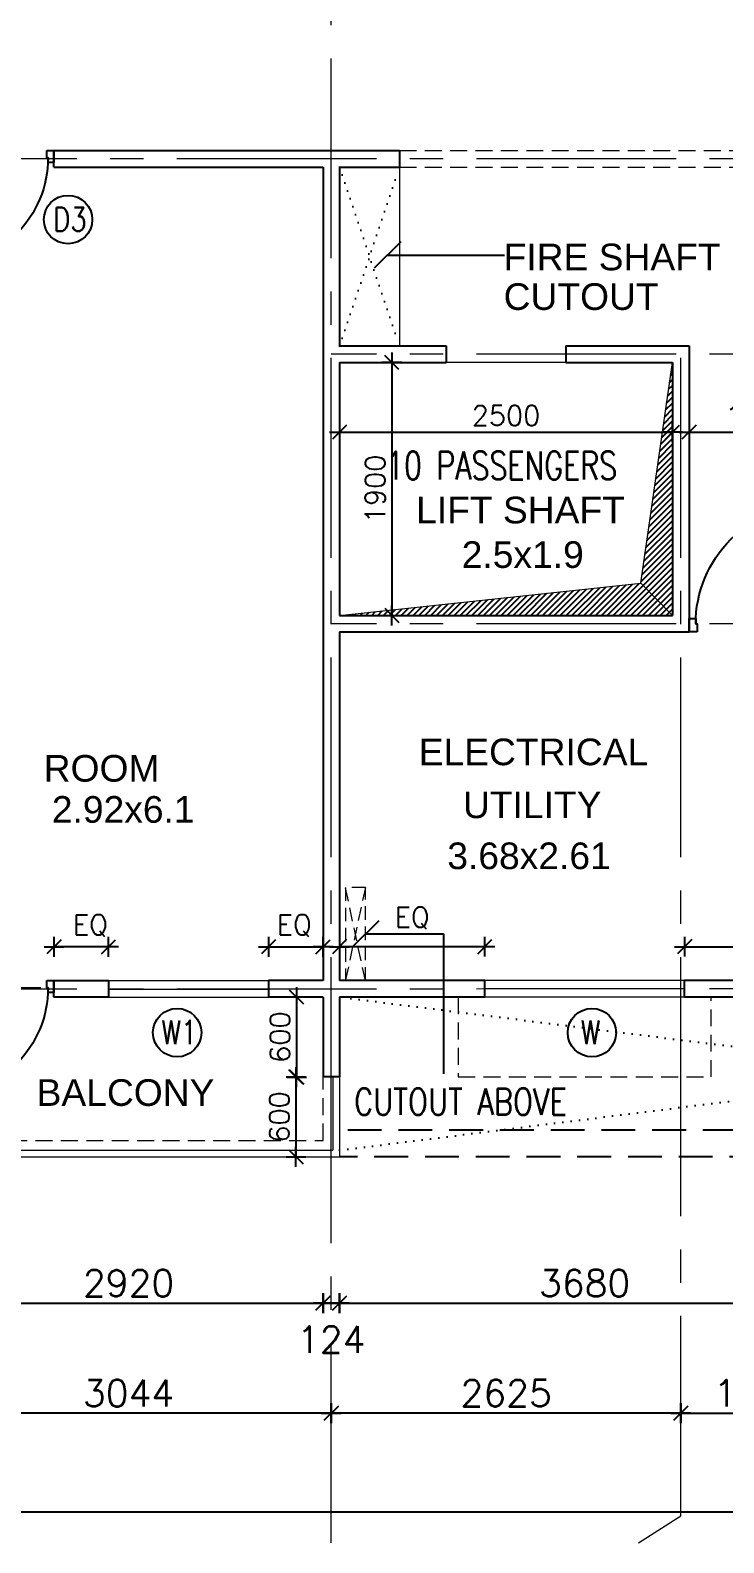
# Model space of a CAD drawing. Header units: inches. Extents: x -234845 to -176446, y -524542 to -442800.
# Drawn here: x -195010 to -189803, y -514338 to -502978 of the extents above; entities that cross this region are included whole.
import ezdxf

# ---------------------------------------------------------------- set-up
doc = ezdxf.new("R2010")
doc.units = ezdxf.units.IN
doc.header["$MEASUREMENT"] = 0
doc.header["$PDMODE"] = 34
doc.header["$PDSIZE"] = -10
for name, pattern in [('CENTER2', [1.125, 0.75, -0.125, 0.125, -0.125]), ('DASHED', [19.05, 12.7, -6.35]), ('DOT2', [0.125, 0, -0.125])]:
    doc.linetypes.add(name, pattern=pattern)
for name, color, linetype in [('ADOOR', 14, 'Continuous'), ('arrow', 23, 'Continuous'), ('COLUMN', 6, 'Continuous'), ('Dim dotted', 30, 'Continuous'), ('Dimension', 10, 'Continuous'), ('DOOR', 34, 'Continuous'), ('fur', 34, 'Continuous'), ('GFRG PANELS', 4, 'Continuous'), ('rail', 11, 'Continuous'), ('win tag', 144, 'Continuous')]:
    doc.layers.add(name, color=color, linetype=linetype)
for name, color, linetype, lineweight in [('DIM', 20, 'Continuous', 25), ('Grid', 254, 'Continuous', 15), ('TEXT', 32, 'Continuous', 18), ('win', 14, 'Continuous', 13)]:
    doc.layers.add(name, color=color, linetype=linetype, lineweight=lineweight)
doc.styles.add('RMTXT', font='romans.shx')
doc.styles.add('ROMANS', font='romans.shx', dxfattribs={"width": 0.8})
doc.styles.get("Standard").update_dxf_attribs({"font": 'arial.ttf'})
doc.styles.add('style1', font='romans.shx', dxfattribs={"width": 0.8})
doc.dimstyles.new('ELEV-DIM', dxfattribs={"dimtxt": 150, "dimasz": 1, "dimexe": 100, "dimexo": 150, "dimgap": 50, "dimtad": 1, "dimdec": 0, "dimzin": 0, "dimdsep": 46, "dimtxsty": 'RMTXT', "dimblk": 'ARH4', "dimcen": 0.09375, "dimdle": 100, "dimse1": 1, "dimse2": 1, "dimclrd": 256, "dimclre": 256, "dimclrt": 151, "dimadec": 0, "dimazin": 0, "dimtfac": 50, "dimtdec": 0, "dimtofl": 0, "dimtmove": 2, "dimatfit": 3, "dimldrblk": 'OBLIQUE', "dimfxl": 1, "dimtolj": 1, "dimtzin": 0, "dimlwd": -1, "dimlwe": -1, "dimarcsym": 0})

# ---------------------------------------------------------------- blocks, each defined once
blk = doc.blocks.new('D1000')
at = {"layer": 'DOOR'}
for points in [[(0, 940), (0, 1000), (100, 1000), (100, 950), (60, 950), (60, 940)], [(0, 60), (0, 0), (100, 0), (100, 50), (60, 50), (60, 60)]]:
    blk.add_lwpolyline(points, close=True, dxfattribs=at)
blk.add_lwpolyline([(60, 950, -0.414214), (960, 50), (60, 50), (60, 85), (959, 85)], format="xyb", dxfattribs=at)
blk = doc.blocks.new('ARH4')
for p, q in [((0, -75), (0, 75)), ((-53.033, -53.033), (53.033, 53.033)), ((75, 0), (-75, 0))]:
    blk.add_line(p, q)
blk = doc.blocks.new('*D385')
at = {"layer": 'DEFPOINTS', "color": 0, "transparency": 16777216}
for p in [(-183410, -511490), (-223252, -514024), (-223252, -514108)]:
    blk.add_point(p, dxfattribs=at)
at = {"layer": 'Dimension', "transparency": 16777216}
blk.add_line((-183411, -514108), (-223251, -514108), dxfattribs=at)
at = {"layer": 'Dimension', "transparency": 16777216, "rotation": 180}
blk.add_blockref('ARH4', (-223252, -514108), dxfattribs=at)
at = {"layer": 'Dimension', "transparency": 16777216}
blk.add_blockref('ARH4', (-183410, -514108), dxfattribs=at)
at = {"layer": 'Dimension', "color": 151, "lineweight": 0, "transparency": 16777216, "insert": (-204051, -513958), "char_height": 200, "attachment_point": 5, "style": 'RMTXT'}
blk.add_mtext('\\A1;39842', dxfattribs=at)
blk = doc.blocks.new('_Oblique')
at = {"color": 0, "linetype": 'ByBlock', "lineweight": -2}
blk.add_line((-0.5, -0.5), (0.5, 0.5), dxfattribs=at)
blk = doc.blocks.new('*D390')
at = {"layer": 'DEFPOINTS', "color": 0, "transparency": 16777216}
for p in [(-192750, -510622), (-195794, -511635), (-195794, -513365)]:
    blk.add_point(p, dxfattribs=at)
at = {"layer": 'Dimension', "transparency": 16777216}
blk.add_line((-192751, -513365), (-195793, -513365), dxfattribs=at)
at = {"layer": 'Dimension', "transparency": 16777216, "rotation": 180}
blk.add_blockref('ARH4', (-195794, -513365), dxfattribs=at)
at = {"layer": 'Dimension', "transparency": 16777216}
blk.add_blockref('ARH4', (-192750, -513365), dxfattribs=at)
at = {"layer": 'Dimension', "color": 151, "lineweight": 0, "transparency": 16777216, "insert": (-194272, -513215), "char_height": 200, "attachment_point": 5, "style": 'RMTXT'}
blk.add_mtext('\\A1;3044', dxfattribs=at)
blk = doc.blocks.new('*D426')
at = {"layer": 'DEFPOINTS', "color": 0, "transparency": 16777216}
for p in [(-190125, -511786), (-192750, -513365), (-192750, -514156)]:
    blk.add_point(p, dxfattribs=at)
at = {"layer": 'Dimension', "transparency": 16777216}
blk.add_line((-190126, -513365), (-192749, -513365), dxfattribs=at)
at = {"layer": 'Dimension', "transparency": 16777216, "rotation": 180}
blk.add_blockref('ARH4', (-192750, -513365), dxfattribs=at)
at = {"layer": 'Dimension', "transparency": 16777216}
blk.add_blockref('ARH4', (-190125, -513365), dxfattribs=at)
at = {"layer": 'Dimension', "color": 151, "lineweight": 0, "transparency": 16777216, "insert": (-191437, -513215), "char_height": 200, "attachment_point": 5, "style": 'RMTXT'}
blk.add_mtext('\\A1;2625', dxfattribs=at)
blk = doc.blocks.new('A$C52683649')
at = {"layer": 'win'}
for p, q in [((0, 124), (1500, 124)), ((0, 62), (1500, 62)), ((0, 0), (1500, 0))]:
    blk.add_line(p, q, dxfattribs=at)
blk = doc.blocks.new('*D431')
at = {"layer": 'DEFPOINTS', "color": 0, "transparency": 16777216}
for p in [(-190125, -512096), (-188945, -512096, 2), (-188945, -513365)]:
    blk.add_point(p, dxfattribs=at)
at = {"layer": 'Dimension', "transparency": 16777216}
blk.add_line((-190124, -513365), (-188946, -513365), dxfattribs=at)
at = {"layer": 'Dimension', "transparency": 16777216, "rotation": 180}
blk.add_blockref('ARH4', (-190125, -513365), dxfattribs=at)
at = {"layer": 'Dimension', "transparency": 16777216}
blk.add_blockref('ARH4', (-188945, -513365), dxfattribs=at)
at = {"layer": 'Dimension', "color": 151, "lineweight": 0, "transparency": 16777216, "insert": (-189535, -513215), "char_height": 200, "attachment_point": 5, "style": 'RMTXT'}
blk.add_mtext('\\A1;1180', dxfattribs=at)
blk = doc.blocks.new('*D472')
at = {"layer": 'DEFPOINTS', "color": 0, "transparency": 16777216}
for p in [(-195732, -510240), (-192812, -510240), (-192812, -512539)]:
    blk.add_point(p, dxfattribs=at)
at = {"layer": 'Dimension', "transparency": 16777216}
blk.add_line((-195731, -512539), (-192813, -512539), dxfattribs=at)
at = {"layer": 'Dimension', "transparency": 16777216, "rotation": 180}
blk.add_blockref('ARH4', (-195732, -512539), dxfattribs=at)
at = {"layer": 'Dimension', "transparency": 16777216}
blk.add_blockref('ARH4', (-192812, -512539), dxfattribs=at)
at = {"layer": 'Dimension', "color": 151, "lineweight": 0, "transparency": 16777216, "insert": (-194272, -512389), "char_height": 200, "attachment_point": 5, "style": 'RMTXT'}
blk.add_mtext('\\A1;2920', dxfattribs=at)
blk = doc.blocks.new('*D473')
at = {"layer": 'DEFPOINTS', "color": 0, "transparency": 16777216}
for p in [(-192812, -510228), (-192688, -510240), (-192688, -512539)]:
    blk.add_point(p, dxfattribs=at)
at = {"layer": 'Dimension', "transparency": 16777216}
blk.add_line((-192811, -512539), (-192689, -512539), dxfattribs=at)
at = {"layer": 'Dimension', "transparency": 16777216, "rotation": 180}
blk.add_blockref('ARH4', (-192812, -512539), dxfattribs=at)
at = {"layer": 'Dimension', "transparency": 16777216}
blk.add_blockref('ARH4', (-192688, -512539), dxfattribs=at)
at = {"layer": 'Dimension', "color": 151, "lineweight": 0, "transparency": 16777216, "insert": (-192750, -512812), "char_height": 200, "attachment_point": 5, "style": 'RMTXT'}
blk.add_mtext('\\A1;124', dxfattribs=at)
blk = doc.blocks.new('*D474')
at = {"layer": 'DEFPOINTS', "color": 0, "transparency": 16777216}
for p in [(-189008, -510116, 2), (-192688, -510240), (-189008, -512539)]:
    blk.add_point(p, dxfattribs=at)
at = {"layer": 'Dimension', "transparency": 16777216}
blk.add_line((-192687, -512539), (-189009, -512539), dxfattribs=at)
at = {"layer": 'Dimension', "transparency": 16777216, "rotation": 180}
blk.add_blockref('ARH4', (-192688, -512539), dxfattribs=at)
at = {"layer": 'Dimension', "transparency": 16777216}
blk.add_blockref('ARH4', (-189008, -512539), dxfattribs=at)
at = {"layer": 'Dimension', "color": 151, "lineweight": 0, "transparency": 16777216, "insert": (-190848, -512389), "char_height": 200, "attachment_point": 5, "style": 'RMTXT'}
blk.add_mtext('\\A1;3680', dxfattribs=at)
blk = doc.blocks.new('*D832')
at = {"layer": 'DEFPOINTS', "color": 0, "transparency": 16777216}
for p in [(-192688, -505806), (-190188, -505806), (-190188, -505997)]:
    blk.add_point(p, dxfattribs=at)
at = {"layer": 'Dim dotted', "transparency": 16777216}
blk.add_line((-192687, -505997), (-190189, -505997), dxfattribs=at)
at = {"layer": 'Dim dotted', "transparency": 16777216, "rotation": 180}
blk.add_blockref('ARH4', (-192688, -505997), dxfattribs=at)
at = {"layer": 'Dim dotted', "transparency": 16777216}
blk.add_blockref('ARH4', (-190188, -505997), dxfattribs=at)
at = {"layer": 'Dim dotted', "color": 151, "transparency": 16777216, "insert": (-191438, -505872), "char_height": 150, "attachment_point": 5, "style": 'RMTXT'}
blk.add_mtext('\\A1;2500', dxfattribs=at)
blk = doc.blocks.new('*D833')
at = {"layer": 'DEFPOINTS', "color": 0, "transparency": 16777216}
for p in [(-190064, -505682), (-189007, -505682, -1), (-189007, -505997)]:
    blk.add_point(p, dxfattribs=at)
at = {"layer": 'Dim dotted', "transparency": 16777216}
blk.add_line((-190063, -505997), (-189008, -505997), dxfattribs=at)
at = {"layer": 'Dim dotted', "transparency": 16777216, "rotation": 180}
blk.add_blockref('ARH4', (-190064, -505997), dxfattribs=at)
at = {"layer": 'Dim dotted', "transparency": 16777216}
blk.add_blockref('ARH4', (-189007, -505997), dxfattribs=at)
at = {"layer": 'Dim dotted', "color": 151, "transparency": 16777216, "insert": (-189535, -505872), "char_height": 150, "attachment_point": 5, "style": 'RMTXT'}
blk.add_mtext('\\A1;1057', dxfattribs=at)
blk = doc.blocks.new('*D834')
at = {"layer": 'DEFPOINTS', "color": 0, "transparency": 16777216}
for p in [(-192288, -505473), (-192295, -507373), (-192288, -507373)]:
    blk.add_point(p, dxfattribs=at)
at = {"layer": 'Dim dotted', "transparency": 16777216}
blk.add_line((-192295, -505474), (-192295, -507372), dxfattribs=at)
for p, rotation in [((-192295, -505473), 90), ((-192295, -507373), 270)]:
    blk.add_blockref('ARH4', p, dxfattribs=dict(at, rotation=rotation))
at = {"layer": 'Dim dotted', "color": 151, "transparency": 16777216, "insert": (-192420, -506423), "char_height": 150, "attachment_point": 5, "rotation": 90, "style": 'RMTXT'}
blk.add_mtext('\\A1;1900', dxfattribs=at)
blk = doc.blocks.new('*D844')
at = {"layer": 'DEFPOINTS', "color": 0, "transparency": 16777216}
for p in [(-189007, -509861), (-190097, -510116, 1), (-189007, -510116, 2)]:
    blk.add_point(p, dxfattribs=at)
at = {"layer": 'Dim dotted', "transparency": 16777216}
blk.add_line((-190096, -509861), (-189008, -509861), dxfattribs=at)
at = {"layer": 'Dim dotted', "transparency": 16777216, "rotation": 180}
blk.add_blockref('ARH4', (-190097, -509861), dxfattribs=at)
at = {"layer": 'Dim dotted', "transparency": 16777216}
blk.add_blockref('ARH4', (-189007, -509861), dxfattribs=at)
at = {"layer": 'Dim dotted', "color": 151, "transparency": 16777216, "insert": (-189552, -509729), "char_height": 150, "attachment_point": 5, "style": 'RMTXT'}
blk.add_mtext('\\A1;EQ', dxfattribs=at)
blk = doc.blocks.new('*D845')
at = {"layer": 'DEFPOINTS', "color": 0, "transparency": 16777216}
for p in [(-192688, -509861), (-192688, -510116), (-191597, -510116, 1)]:
    blk.add_point(p, dxfattribs=at)
at = {"layer": 'Dim dotted', "transparency": 16777216}
blk.add_line((-191598, -509861), (-192687, -509861), dxfattribs=at)
at = {"layer": 'Dim dotted', "transparency": 16777216, "rotation": 180}
blk.add_blockref('ARH4', (-192688, -509861), dxfattribs=at)
at = {"layer": 'Dim dotted', "transparency": 16777216}
blk.add_blockref('ARH4', (-191597, -509861), dxfattribs=at)
at = {"layer": 'Dim dotted', "color": 151, "transparency": 16777216, "insert": (-192143, -509646), "char_height": 150, "attachment_point": 5, "style": 'RMTXT'}
blk.add_mtext('\\A1;EQ', dxfattribs=at)
blk = doc.blocks.new('*D849')
at = {"layer": 'DEFPOINTS', "color": 0, "transparency": 16777216}
for p in [(-192812, -510240), (-193010, -510840), (-192812, -510840)]:
    blk.add_point(p, dxfattribs=at)
at = {"layer": 'Dim dotted', "transparency": 16777216}
blk.add_line((-193010, -510241), (-193010, -510839), dxfattribs=at)
for p, rotation in [((-193010, -510240), 90), ((-193010, -510840), 270)]:
    blk.add_blockref('ARH4', p, dxfattribs=dict(at, rotation=rotation))
at = {"layer": 'Dim dotted', "color": 151, "transparency": 16777216, "insert": (-193135, -510540), "char_height": 150, "attachment_point": 5, "rotation": 90, "style": 'RMTXT'}
blk.add_mtext('\\A1;600', dxfattribs=at)
blk = doc.blocks.new('*D850')
at = {"layer": 'DEFPOINTS', "color": 0, "transparency": 16777216}
for p in [(-192812, -510840), (-193015, -511440), (-192817, -511440)]:
    blk.add_point(p, dxfattribs=at)
at = {"layer": 'Dim dotted', "transparency": 16777216}
blk.add_line((-193015, -510841), (-193015, -511439), dxfattribs=at)
for p, rotation in [((-193015, -510840), 90), ((-193015, -511440), 270)]:
    blk.add_blockref('ARH4', p, dxfattribs=dict(at, rotation=rotation))
at = {"layer": 'Dim dotted', "color": 151, "transparency": 16777216, "insert": (-193140, -511140), "char_height": 150, "attachment_point": 5, "rotation": 90, "style": 'RMTXT'}
blk.add_mtext('\\A1;600', dxfattribs=at)
blk = doc.blocks.new('W')
at = {"layer": 'win'}
for p, q in [((600, 124), (-600, 124)), ((600, 59), (-600, 59)), ((600, 0), (-600, 0))]:
    blk.add_line(p, q, dxfattribs=at)
blk = doc.blocks.new('*D565')
at = {"layer": 'DEFPOINTS', "color": 0, "transparency": 16777216}
for p in [(-192812, -509862), (-193222, -510117), (-192812, -510117)]:
    blk.add_point(p, dxfattribs=at)
at = {"layer": 'Dim dotted', "transparency": 16777216}
blk.add_line((-193221, -509862), (-192813, -509862), dxfattribs=at)
at = {"layer": 'Dim dotted', "transparency": 16777216, "rotation": 180}
blk.add_blockref('ARH4', (-193222, -509862), dxfattribs=at)
at = {"layer": 'Dim dotted', "transparency": 16777216}
blk.add_blockref('ARH4', (-192812, -509862), dxfattribs=at)
at = {"layer": 'Dim dotted', "color": 151, "transparency": 16777216, "insert": (-193028, -509703), "char_height": 150, "attachment_point": 5, "style": 'RMTXT'}
blk.add_mtext('\\A1;EQ', dxfattribs=at)
blk = doc.blocks.new('*D566')
at = {"layer": 'DEFPOINTS', "color": 0, "transparency": 16777216}
for p in [(-194832, -509862), (-194832, -510117), (-194422, -510117)]:
    blk.add_point(p, dxfattribs=at)
at = {"layer": 'Dim dotted', "transparency": 16777216}
blk.add_line((-194423, -509862), (-194831, -509862), dxfattribs=at)
at = {"layer": 'Dim dotted', "transparency": 16777216, "rotation": 180}
blk.add_blockref('ARH4', (-194832, -509862), dxfattribs=at)
at = {"layer": 'Dim dotted', "transparency": 16777216}
blk.add_blockref('ARH4', (-194422, -509862), dxfattribs=at)
at = {"layer": 'Dim dotted', "color": 151, "transparency": 16777216, "insert": (-194559, -509703), "char_height": 150, "attachment_point": 5, "style": 'RMTXT'}
blk.add_mtext('\\A1;EQ', dxfattribs=at)
blk = doc.blocks.new('A$C0E977AF4')
at = {"layer": 'TEXT', "color": 3, "linetype": 'DASHED', "ltscale": 8}
for p, q in [((36992, -15712), (36842, -15012)), ((36992, -15012), (36842, -15712))]:
    blk.add_line(p, q, dxfattribs=at)
blk.add_lwpolyline([(36842, -15012), (36842, -15712), (36992, -15712), (36992, -15012)], close=True, dxfattribs=at)

msp = doc.modelspace()

# ---------------------------------------------------------------- hatches: boundary and pattern name
at = {"layer": 'fur'}
h = msp.add_hatch(dxfattribs=at)
h.set_pattern_fill('ANSI31', color=256, scale=250)
h.paths.add_polyline_path([(-190188, -505473.4), (-190426.9, -507132.1), (-190188, -507373.4)])
h.paths.add_polyline_path([(-190426.9, -507132.1), (-192688, -507373.4), (-190188, -507373.4)])

# ---------------------------------------------------------------- linework, layer by layer
at = {"layer": 'ADOOR', "linetype": 'DASHED', "lineweight": 0, "ltscale": 10}
for p, q in [((-192238, -503881.7), (-189006.8, -503881.7)), ((-192238, -504005.7), (-189006.8, -504005.7))]:
    msp.add_line(p, q, dxfattribs=at)
at = {"layer": 'ADOOR', "lineweight": 0}
for p, q in [((-192238, -504005.7), (-192238, -505349.4)), ((-190988, -505473.4), (-191888, -505473.4)), ((-194931, -510169.7), (-195741, -510169.7))]:
    msp.add_line(p, q, dxfattribs=at)
at = {"layer": 'ADOOR', "linetype": 'DASHED', "lineweight": 0, "ltscale": 10, "elevation": 1.1}
msp.add_lwpolyline([(-189897.4, -510239.7), (-191797.4, -510239.7), (-191797.4, -510839.7), (-189897.4, -510839.7)], close=True, dxfattribs=at)
at = {"layer": 'ADOOR', "linetype": 'DASHED', "lineweight": 0, "ltscale": 10}
msp.add_lwpolyline([(-195732, -510839.7), (-195732, -511315.7), (-192812, -511315.7), (-192812, -510839.7)], dxfattribs=at)
at = {"layer": 'DIM', "linetype": 'DASHED', "ltscale": 20}
for p, q in [((-183609.5, -511239.7), (-192688, -511239.7)), ((-183410, -511439.2), (-192688, -511439.2))]:
    msp.add_line(p, q, dxfattribs=at)
at = {"layer": 'Dim dotted', "linetype": 'DOT2', "ltscale": 500}
for p, q in [((-192688, -505349.4), (-192238, -504005.7)), ((-192688, -504005.7), (-192238, -505349.4)), ((-183534, -511389.7), (-192688, -510239.7)), ((-192688, -511389.7), (-183534, -510239.7))]:
    msp.add_line(p, q, dxfattribs=at)
at = {"layer": 'GFRG PANELS'}
for p, q in [((-194832, -503881.7), (-192238, -503881.7)), ((-194832, -504005.7), (-194832, -503881.7)), ((-192238, -503881.7), (-192238, -504005.7)), ((-194832, -504005.7), (-192812, -504005.7)), ((-192812, -504005.7), (-192812, -510115.7)), ((-192688, -504005.7), (-192688, -505349.4)), ((-192688, -504005.7), (-192238, -504005.7)), ((-192688, -505349.4), (-191888, -505349.4)), ((-191888, -505349.4), (-191888, -505473.4)), ((-190988, -505349.4), (-190064, -505349.4)), ((-190988, -505349.4), (-190988, -505473.4)), ((-190064, -505349.4), (-190064, -507497.4)), ((-192688, -505473.4), (-192688, -507373.4)), ((-192688, -505473.4), (-191888, -505473.4)), ((-190988, -505473.4), (-190188, -505473.4)), ((-190188, -505473.4), (-190188, -507373.4)), ((-192688, -507373.4), (-190188, -507373.4)), ((-192688, -507497.4), (-192688, -510115.7)), ((-192688, -507497.4), (-190064, -507497.4)), ((-194832, -510239.7), (-194832, -510115.7)), ((-194832, -510115.7), (-194422, -510115.7)), ((-194422, -510115.7), (-194422, -510239.7)), ((-193222, -510115.7), (-193222, -510239.7)), ((-192812, -510115.7), (-193222, -510115.7)), ((-191597.4, -510115.7, 1.1), (-192688, -510115.7)), ((-191597.4, -510239.7, 1.1), (-191597.4, -510115.7, 1.1)), ((-189006.8, -510115.7, 2.1), (-190097.4, -510115.7, 1.1)), ((-190097.4, -510239.7, 1.1), (-190097.4, -510115.7, 1.1)), ((-194422, -510239.7), (-194832, -510239.7)), ((-192812, -510239.7), (-193222, -510239.7)), ((-192812, -510239.7), (-192812, -510839.7)), ((-192688, -510239.7), (-192688, -510839.7)), ((-191597.4, -510239.7, 0.3), (-192688, -510239.7)), ((-188882.8, -510239.7, 2.1), (-190097.4, -510239.7, -1.4)), ((-192688, -510839.7), (-192812, -510839.7))]:
    msp.add_line(p, q, dxfattribs=at)
at = {"layer": 'Grid', "linetype": 'CENTER2', "lineweight": 5, "ltscale": 2000}
for p, q in [((-192750, -511439.7), (-192750, -491320.2)), ((-183410, -503943.7), (-233183.3, -503943.7)), ((-183410, -505411.4), (-192750, -505411.4)), ((-190126, -511439.7), (-190126, -505411.4)), ((-183410, -507435.4), (-192750, -507435.4)), ((-183410, -510177.7), (-233183.4, -510186.1)), ((-192750, -514337.6), (-192750, -511439.7)), ((-190126, -514134.6), (-190126, -511439.7)), ((-190444, -514337.6), (-190126, -514134.6))]:
    msp.add_line(p, q, dxfattribs=at)
at = {"layer": 'rail', "lineweight": 5, "ltscale": 100}
for p, q in [((-192738, -510839.7), (-192738, -511389.7)), ((-192688, -510839.7), (-192688, -511439.7)), ((-195856, -511439.7), (-192688, -511439.7)), ((-195806, -511389.7), (-192738, -511389.7))]:
    msp.add_line(p, q, dxfattribs=at)
at = {"layer": 'win', "lineweight": 0}
for p, q in [((-190426.9, -507132.1), (-190188, -505473.4)), ((-192688, -507373.4), (-190426.9, -507132.1)), ((-190426.9, -507132.1), (-190188, -507373.4))]:
    msp.add_line(p, q, dxfattribs=at)
at = {"layer": 'win tag'}
for centre in [(-194726.3, -504400.4), (-193907.4, -510506.7), (-190793.1, -510506.7)]:
    msp.add_circle(centre, 181.8, dxfattribs=at)

# ---------------------------------------------------------------- block references
msp.add_blockref('A$C0E977AF4', (-229486, -494403.7))
at = {"layer": 'ADOOR', "xscale": 0.9000000000000007, "yscale": 0.9000000000000007, "zscale": 0.9000000000000007, "rotation": 270}
msp.add_blockref('D1000', (-195732, -503881.7), dxfattribs=at)
at = {"layer": 'ADOOR', "rotation": 90}
msp.add_blockref('D1000', (-189064, -507497.4), dxfattribs=at)
at = {"layer": 'ADOOR', "color": 6, "ltscale": 1000, "xscale": 0.9000000000000007, "yscale": 0.9000000000000007, "zscale": 0.9000000000000007, "rotation": 270}
msp.add_blockref('D1000', (-195732, -510115.7), dxfattribs=at)
at = {"layer": 'COLUMN', "rotation": 180}
msp.add_blockref('A$C52683649', (-190097.4, -510115.7, 1.1), dxfattribs=at)
at = {"layer": 'win', "lineweight": 0, "xscale": -1}
msp.add_blockref('W', (-193822, -510239.7), dxfattribs=at)

# ---------------------------------------------------------------- texts
at = {"layer": 'TEXT'}
for s, p in [('FIRE SHAFT', (-191456, -504781.1)), ('CUTOUT', (-191456, -505078.7)), ('LIFT SHAFT', (-192113.1, -506681.8)), ('2.5x1.9', (-191770.6, -507016.4)), ('ELECTRICAL', (-192093.7, -508498.1)), ('ROOM', (-194909.3, -508621.5)), ('2.92x6.1', (-194848.2, -508930.1)), ('UTILITY', (-191761.1, -508895.6)), ('3.68x2.61', (-191879, -509278.6)), ('BALCONY', (-194962.6, -511056.7))]:
    msp.add_text(s, height=200, dxfattribs=at).set_placement(p)
for s, height, style, width, p in [('10 PASSENGERS', 210, 'ROMANS', 0.75, (-192338.9, -506351.4)), ('CUTOUT ABOVE', 200, 'style1', 0.8, (-192578.9, -511125))]:
    msp.add_text(s, height=height, dxfattribs=dict(at, style=style, width=width)).set_placement(p)
at = {"layer": 'win tag', "style": 'style1', "width": 0.8}
for s, p in [('D3', (-194837.6, -504487.1)), ('W1', (-194025.5, -510593.3)), ('W', (-190877, -510593.3))]:
    msp.add_text(s, height=178.5, dxfattribs=at).set_placement(p)

# ---------------------------------------------------------------- dimensions: what is measured, and where the dimension line sits
at = {"layer": 'Dim dotted'}
for base, p1, p2, picture, middle in [((-192294.9, -507373.4), (-192288, -505473.4), (-192288, -507373.4), '*D834', (-192419.9, -506423.4)), ((-193010.2, -510839.7), (-192812, -510239.7), (-192812, -510839.7), '*D849', (-193135.2, -510539.7)), ((-193015.2, -511439.7), (-192812, -510839.7), (-192817, -511439.7), '*D850', (-193140.2, -511139.7))]:
    dim = msp.add_linear_dim(base=base, p1=p1, p2=p2, angle=90, dimstyle='ELEV-DIM', override={"dimfxl": 50, "dimfxlon": 1}, dxfattribs=at)
    dim.commit()
    dim.dimension.update_dxf_attribs({"geometry": picture, "text_midpoint": middle})
for base, p1, p2, picture, middle in [((-189006.8, -505996.8), (-190064, -505681.6), (-189006.8, -505681.6, -0.6), '*D833', (-189535.4, -505871.8)), ((-190188, -505996.8), (-192688, -505806), (-190188, -505806), '*D832', (-191438, -505871.8))]:
    dim = msp.add_linear_dim(base=base, p1=p1, p2=p2, dimstyle='ELEV-DIM', override={"dimfxl": 50, "dimfxlon": 1}, dxfattribs=at)
    dim.commit()
    dim.dimension.update_dxf_attribs({"geometry": picture, "text_midpoint": middle})
dim = msp.add_linear_dim(base=(-192688, -509861.5), p1=(-191597.4, -510115.7, 1.1), p2=(-192688, -510115.7), text='EQ', dimstyle='ELEV-DIM', override={"dimfxl": 50, "dimfxlon": 1}, dxfattribs=at)
dim.commit()
dim.dimension.update_dxf_attribs({"geometry": '*D845', "text_midpoint": (-192142.7, -509645.7), "dimtype": 160})
for base, p1, p2, picture, middle in [((-194832, -509862.3), (-194422, -510116.5), (-194832, -510116.5), '*D566', (-194558.7, -509703.2)), ((-192812, -509862.3), (-193222, -510116.5), (-192812, -510116.5), '*D565', (-193028, -509703))]:
    dim = msp.add_linear_dim(base=base, p1=p1, p2=p2, angle=180, text='EQ', dimstyle='ELEV-DIM', override={"dimfxl": 50, "dimfxlon": 1}, dxfattribs=at)
    dim.commit()
    dim.dimension.update_dxf_attribs({"geometry": picture, "text_midpoint": middle, "dimtype": 160})
dim = msp.add_linear_dim(base=(-189006.8, -509861.5), p1=(-190097.4, -510115.7, 1.1), p2=(-189006.8, -510115.7, 2.1), text='EQ', dimstyle='ELEV-DIM', override={"dimfxl": 50, "dimfxlon": 1}, dxfattribs=at)
dim.commit()
dim.dimension.update_dxf_attribs({"geometry": '*D844', "text_midpoint": (-189552.1, -509729.3)})
at = {"layer": 'Dimension', "lineweight": 0}
for base, p1, p2, picture, middle in [((-189007.8, -512539.2), (-192688, -510239.7), (-189007.8, -510115.7, 2.1), '*D474', (-190847.9, -512389.2)), ((-192812, -512539.2), (-195732, -510239.7), (-192812, -510239.7), '*D472', (-194272, -512389.2)), ((-188944.8, -513365), (-190125, -512096.1), (-188944.8, -512096.1, 2.1), '*D431', (-189534.9, -513215))]:
    dim = msp.add_linear_dim(base=base, p1=p1, p2=p2, dimstyle='ELEV-DIM', override={"dimtxt": 200}, dxfattribs=at)
    dim.commit()
    dim.dimension.update_dxf_attribs({"geometry": picture, "text_midpoint": middle})
dim = msp.add_linear_dim(base=(-192688, -512539.2), p1=(-192812, -510227.7), p2=(-192688, -510239.7), dimstyle='ELEV-DIM', override={"dimtxt": 200}, dxfattribs=at)
dim.commit()
dim.dimension.update_dxf_attribs({"geometry": '*D473', "text_midpoint": (-192750, -512811.6), "dimtype": 160})
for base, p1, p2, picture, middle in [((-195794, -513365.1), (-192750, -510621.7), (-195794, -511634.7), '*D390', (-194272, -513215.1)), ((-192750, -513365.1), (-190125, -511786), (-192750, -514155.5), '*D426', (-191437.5, -513215.1))]:
    dim = msp.add_linear_dim(base=base, p1=p1, p2=p2, angle=180, dimstyle='ELEV-DIM', override={"dimtxt": 200}, dxfattribs=at)
    dim.commit()
    dim.dimension.update_dxf_attribs({"geometry": picture, "text_midpoint": middle})
dim = msp.add_linear_dim(base=(-223252, -514107.8), p1=(-183410, -511489.7), p2=(-223252, -514024.1), angle=180, dimstyle='ELEV-DIM', override={"dimtxt": 200}, dxfattribs=at)
dim.commit()
dim.dimension.update_dxf_attribs({"geometry": '*D385', "text_midpoint": (-204051.2, -513957.8), "dimtype": 160})

# ---------------------------------------------------------------- leaders
at = {"layer": 'arrow'}
for points in [[(-192327.5, -504666.4), (-191450.6, -504666.4)], [(-192494, -509765.7), (-191908.7, -509765.7), (-191908.7, -510815.4)]]:
    msp.add_leader(points, dimstyle='ELEV-DIM', override={"dimasz": 200, "dimtad": 0}, dxfattribs=at)

doc.saveas('drawing.dxf')
